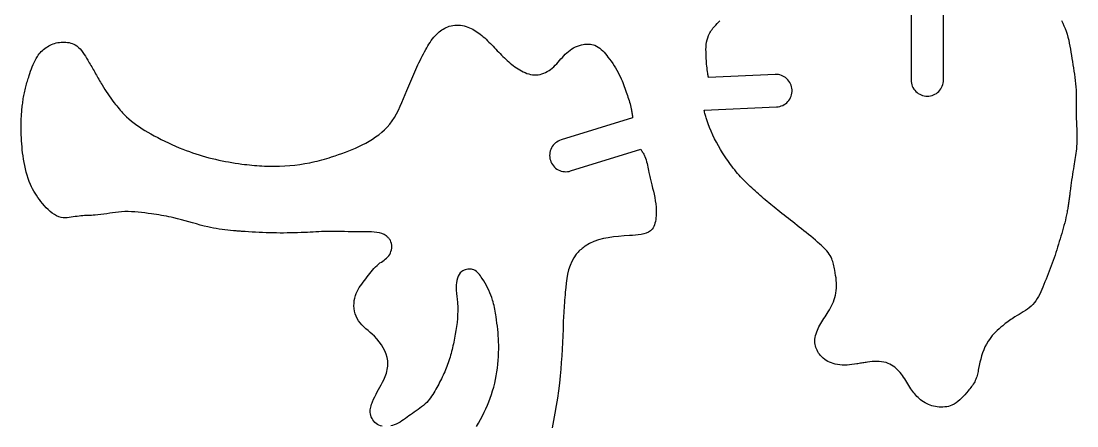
# Model space of a CAD drawing. Extents: x 0 to 235, y 0 to 140.
# Drawn here: x 65.14 to 113.93, y 40.8 to 59.51 of the extents above; entities that cross this region are included whole.
import ezdxf

# ---------------------------------------------------------------- set-up
doc = ezdxf.new("R2010")
doc.units = 0
doc.layers.add('CK_LEVEL_1', color=1, linetype='CONTINUOUS')

msp = doc.modelspace()

# ---------------------------------------------------------------- linework, layer by layer
at = {"layer": 'CK_LEVEL_1'}
for points in [[(106.233, 70.002), (106.266, 56.788, 0.414214), (107.019, 56.039, 0.414214), (107.767, 56.792), (107.734, 70.139)], [(113.212, 59.533), (113.273, 59.414), (113.331, 59.292), (113.383, 59.169), (113.431, 59.045), (113.476, 58.91), (113.515, 58.774), (113.549, 58.635), (113.579, 58.496), (113.606, 58.355), (113.631, 58.213), (113.654, 58.071), (113.677, 57.929), (113.699, 57.787), (113.723, 57.64), (113.748, 57.493), (113.772, 57.346), (113.795, 57.199), (113.818, 57.053), (113.838, 56.906), (113.856, 56.76), (113.871, 56.613), (113.883, 56.466), (113.89, 56.323), (113.895, 56.18), (113.897, 56.036), (113.897, 55.893), (113.896, 55.749), (113.895, 55.605), (113.894, 55.461), (113.894, 55.317), (113.895, 55.173), (113.899, 55.009), (113.905, 54.846), (113.912, 54.682), (113.919, 54.519), (113.925, 54.356), (113.928, 54.193), (113.928, 54.03), (113.925, 53.867), (113.915, 53.705), (113.907, 53.605), (113.896, 53.505), (113.884, 53.406), (113.87, 53.306), (113.855, 53.207), (113.839, 53.107), (113.822, 53.008), (113.806, 52.909), (113.789, 52.809), (113.767, 52.68), (113.747, 52.552), (113.726, 52.423), (113.707, 52.294), (113.687, 52.164), (113.669, 52.035), (113.651, 51.906), (113.633, 51.777), (113.616, 51.647), (113.609, 51.593), (113.602, 51.539), (113.595, 51.485), (113.588, 51.43), (113.582, 51.376), (113.575, 51.322), (113.568, 51.267), (113.56, 51.213), (113.553, 51.159), (113.546, 51.106), (113.538, 51.053), (113.531, 51.001), (113.523, 50.948), (113.514, 50.895), (113.506, 50.843), (113.497, 50.79), (113.487, 50.738), (113.478, 50.685), (113.453, 50.56), (113.425, 50.435), (113.396, 50.311), (113.365, 50.186), (113.332, 50.063), (113.298, 49.939), (113.263, 49.815), (113.227, 49.692), (113.191, 49.569), (113.154, 49.443), (113.116, 49.317), (113.078, 49.192), (113.04, 49.066), (113, 48.941), (112.96, 48.816), (112.919, 48.692), (112.878, 48.569), (112.835, 48.445), (112.79, 48.321), (112.744, 48.197), (112.698, 48.073), (112.65, 47.95), (112.601, 47.826), (112.552, 47.703), (112.502, 47.579), (112.452, 47.454), (112.401, 47.329), (112.356, 47.218), (112.309, 47.108), (112.261, 46.998), (112.21, 46.891), (112.156, 46.786), (112.098, 46.684), (112.035, 46.587), (111.966, 46.495), (111.891, 46.408), (111.813, 46.332), (111.729, 46.261), (111.641, 46.194), (111.549, 46.131), (111.454, 46.07), (111.358, 46.011), (111.26, 45.953), (111.163, 45.895), (111.067, 45.837), (111.001, 45.795), (110.936, 45.752), (110.872, 45.709), (110.808, 45.664), (110.746, 45.619), (110.684, 45.573), (110.622, 45.526), (110.561, 45.478), (110.501, 45.429), (110.416, 45.358), (110.332, 45.285), (110.25, 45.21), (110.17, 45.133), (110.093, 45.053), (110.019, 44.971), (109.949, 44.887), (109.883, 44.799), (109.822, 44.709), (109.748, 44.582), (109.682, 44.451), (109.624, 44.315), (109.573, 44.175), (109.527, 44.033), (109.487, 43.888), (109.451, 43.741), (109.417, 43.593), (109.387, 43.444), (109.374, 43.381), (109.361, 43.318), (109.347, 43.255), (109.333, 43.193), (109.318, 43.131), (109.3, 43.071), (109.281, 43.011), (109.259, 42.952), (109.235, 42.895), (109.206, 42.838), (109.175, 42.782), (109.14, 42.727), (109.104, 42.673), (109.065, 42.62), (109.025, 42.568), (108.984, 42.516), (108.942, 42.464), (108.899, 42.412), (108.826, 42.325), (108.752, 42.239), (108.676, 42.154), (108.598, 42.073), (108.518, 41.996), (108.434, 41.924), (108.346, 41.86), (108.254, 41.803), (108.157, 41.756), (108.079, 41.726), (107.997, 41.702), (107.914, 41.685), (107.828, 41.673), (107.742, 41.666), (107.655, 41.665), (107.567, 41.669), (107.48, 41.678), (107.393, 41.692), (107.309, 41.711), (107.226, 41.733), (107.144, 41.761), (107.065, 41.792), (106.987, 41.828), (106.912, 41.867), (106.839, 41.911), (106.769, 41.958), (106.701, 42.009), (106.644, 42.057), (106.589, 42.108), (106.536, 42.161), (106.485, 42.216), (106.436, 42.273), (106.389, 42.332), (106.344, 42.392), (106.3, 42.453), (106.258, 42.516), (106.209, 42.591), (106.161, 42.668), (106.115, 42.744), (106.068, 42.821), (106.021, 42.898), (105.974, 42.974), (105.924, 43.049), (105.873, 43.124), (105.818, 43.196), (105.762, 43.265), (105.704, 43.331), (105.642, 43.395), (105.577, 43.455), (105.51, 43.512), (105.439, 43.564), (105.366, 43.611), (105.291, 43.652), (105.212, 43.688), (105.112, 43.723), (105.009, 43.748), (104.904, 43.765), (104.796, 43.775), (104.687, 43.778), (104.578, 43.776), (104.468, 43.768), (104.359, 43.757), (104.251, 43.743), (104.195, 43.735), (104.141, 43.727), (104.086, 43.718), (104.031, 43.709), (103.977, 43.7), (103.923, 43.691), (103.869, 43.681), (103.814, 43.672), (103.76, 43.663), (103.649, 43.647), (103.537, 43.632), (103.424, 43.62), (103.312, 43.612), (103.199, 43.609), (103.086, 43.61), (102.974, 43.619), (102.863, 43.634), (102.753, 43.656), (102.669, 43.68), (102.586, 43.708), (102.504, 43.742), (102.425, 43.781), (102.349, 43.825), (102.276, 43.874), (102.207, 43.928), (102.142, 43.987), (102.081, 44.051), (102.036, 44.108), (101.994, 44.167), (101.956, 44.229), (101.923, 44.293), (101.894, 44.359), (101.869, 44.427), (101.85, 44.496), (101.835, 44.565), (101.826, 44.636), (101.823, 44.721), (101.827, 44.805), (101.838, 44.89), (101.855, 44.974), (101.878, 45.057), (101.905, 45.139), (101.937, 45.22), (101.972, 45.3), (102.01, 45.377), (102.053, 45.458), (102.098, 45.536), (102.145, 45.613), (102.193, 45.689), (102.242, 45.764), (102.291, 45.839), (102.34, 45.914), (102.389, 45.99), (102.437, 46.066), (102.491, 46.157), (102.543, 46.25), (102.592, 46.345), (102.637, 46.441), (102.679, 46.538), (102.716, 46.637), (102.749, 46.737), (102.775, 46.839), (102.796, 46.941), (102.812, 47.055), (102.821, 47.171), (102.823, 47.288), (102.819, 47.405), (102.811, 47.522), (102.798, 47.64), (102.782, 47.758), (102.763, 47.876), (102.742, 47.994), (102.73, 48.063), (102.716, 48.132), (102.702, 48.2), (102.686, 48.268), (102.668, 48.335), (102.648, 48.401), (102.625, 48.466), (102.6, 48.529), (102.572, 48.591), (102.53, 48.668), (102.482, 48.742), (102.43, 48.814), (102.374, 48.884), (102.314, 48.951), (102.252, 49.017), (102.187, 49.081), (102.121, 49.144), (102.054, 49.205), (101.95, 49.298), (101.845, 49.389), (101.74, 49.478), (101.634, 49.565), (101.528, 49.652), (101.422, 49.737), (101.315, 49.822), (101.208, 49.907), (101.1, 49.991), (101, 50.069), (100.9, 50.148), (100.8, 50.227), (100.7, 50.305), (100.6, 50.384), (100.5, 50.463), (100.399, 50.542), (100.3, 50.622), (100.2, 50.701), (100.115, 50.769), (100.031, 50.836), (99.947, 50.904), (99.863, 50.972), (99.78, 51.04), (99.696, 51.109), (99.613, 51.178), (99.53, 51.247), (99.448, 51.317), (99.369, 51.384), (99.29, 51.452), (99.212, 51.521), (99.134, 51.59), (99.056, 51.659), (98.979, 51.729), (98.903, 51.8), (98.827, 51.872), (98.752, 51.944), (98.679, 52.017), (98.605, 52.091), (98.533, 52.165), (98.462, 52.24), (98.391, 52.316), (98.322, 52.393), (98.253, 52.471), (98.186, 52.55), (98.12, 52.63), (98.053, 52.714), (97.987, 52.799), (97.923, 52.885), (97.859, 52.972), (97.797, 53.06), (97.736, 53.149), (97.676, 53.238), (97.617, 53.329), (97.559, 53.42), (97.459, 53.58), (97.363, 53.743), (97.271, 53.908), (97.183, 54.075), (97.1, 54.245), (97.022, 54.416), (96.95, 54.59), (96.884, 54.766), (96.825, 54.945), (96.81, 54.995), (96.795, 55.045), (96.781, 55.095), (96.767, 55.145), (96.754, 55.196), (96.74, 55.246), (96.727, 55.297), (96.714, 55.348), (96.702, 55.398), (96.702, 55.398), (100.054, 55.547, 0.414214), (100.77, 56.33, 0.414214), (99.987, 57.046), (96.904, 56.91), (96.9, 56.93), (96.896, 56.951), (96.893, 56.971), (96.889, 56.992), (96.886, 57.012), (96.882, 57.033), (96.879, 57.053), (96.875, 57.073), (96.872, 57.094), (96.859, 57.178), (96.848, 57.263), (96.838, 57.348), (96.829, 57.432), (96.821, 57.517), (96.815, 57.603), (96.809, 57.689), (96.803, 57.775), (96.799, 57.862), (96.794, 57.975), (96.791, 58.088), (96.79, 58.201), (96.794, 58.313), (96.803, 58.424), (96.817, 58.534), (96.839, 58.641), (96.868, 58.745), (96.907, 58.846), (96.934, 58.905), (96.965, 58.962), (96.999, 59.017), (97.035, 59.072), (97.074, 59.125), (97.114, 59.178), (97.157, 59.23), (97.2, 59.28), (97.244, 59.331), (97.304, 59.395), (97.364, 59.459), (97.426, 59.521)], [(81.824, 40.779), (81.748, 40.8), (81.674, 40.83), (81.61, 40.866), (81.55, 40.909), (81.494, 40.96), (81.443, 41.016), (81.398, 41.077), (81.359, 41.143), (81.326, 41.211), (81.302, 41.282), (81.285, 41.353), (81.277, 41.417), (81.275, 41.48), (81.279, 41.544), (81.288, 41.607), (81.3, 41.67), (81.317, 41.733), (81.336, 41.795), (81.358, 41.857), (81.382, 41.917), (81.432, 42.035), (81.486, 42.149), (81.544, 42.261), (81.603, 42.371), (81.663, 42.481), (81.724, 42.59), (81.784, 42.701), (81.842, 42.813), (81.897, 42.927), (81.931, 43.003), (81.963, 43.081), (81.993, 43.16), (82.02, 43.239), (82.043, 43.319), (82.063, 43.4), (82.078, 43.481), (82.088, 43.562), (82.093, 43.644), (82.087, 43.801), (82.061, 43.958), (82.016, 44.112), (81.956, 44.263), (81.88, 44.41), (81.792, 44.553), (81.693, 44.69), (81.584, 44.82), (81.468, 44.942), (81.372, 45.034), (81.274, 45.122), (81.175, 45.207), (81.078, 45.292), (80.984, 45.378), (80.895, 45.467), (80.813, 45.56), (80.738, 45.658), (80.674, 45.764), (80.624, 45.871), (80.584, 45.983), (80.554, 46.1), (80.535, 46.221), (80.525, 46.344), (80.526, 46.467), (80.537, 46.589), (80.558, 46.709), (80.59, 46.825), (80.625, 46.921), (80.667, 47.013), (80.715, 47.102), (80.768, 47.189), (80.824, 47.273), (80.883, 47.356), (80.945, 47.439), (81.007, 47.52), (81.07, 47.602), (81.131, 47.683), (81.192, 47.764), (81.254, 47.844), (81.316, 47.923), (81.381, 48.001), (81.447, 48.076), (81.517, 48.148), (81.59, 48.217), (81.667, 48.283), (81.727, 48.329), (81.789, 48.373), (81.852, 48.417), (81.913, 48.461), (81.973, 48.507), (82.03, 48.556), (82.084, 48.608), (82.132, 48.664), (82.174, 48.726), (82.208, 48.791), (82.235, 48.861), (82.255, 48.934), (82.267, 49.009), (82.272, 49.085), (82.268, 49.16), (82.256, 49.234), (82.235, 49.305), (82.206, 49.372), (82.19, 49.4), (82.172, 49.426), (82.153, 49.452), (82.133, 49.476), (82.111, 49.499), (82.089, 49.521), (82.065, 49.542), (82.041, 49.562), (82.016, 49.581), (81.916, 49.641), (81.809, 49.687), (81.697, 49.72), (81.58, 49.742), (81.459, 49.756), (81.336, 49.762), (81.211, 49.764), (81.086, 49.764), (80.961, 49.763), (80.782, 49.763), (80.606, 49.765), (80.431, 49.769), (80.259, 49.774), (80.088, 49.78), (79.917, 49.784), (79.747, 49.788), (79.578, 49.79), (79.407, 49.79), (79.279, 49.787), (79.151, 49.784), (79.023, 49.779), (78.894, 49.773), (78.765, 49.766), (78.636, 49.759), (78.506, 49.752), (78.377, 49.746), (78.247, 49.739), (78.085, 49.732), (77.922, 49.726), (77.759, 49.722), (77.597, 49.718), (77.434, 49.716), (77.272, 49.715), (77.109, 49.715), (76.947, 49.717), (76.785, 49.719), (76.623, 49.723), (76.461, 49.728), (76.3, 49.734), (76.138, 49.741), (75.976, 49.749), (75.815, 49.758), (75.653, 49.768), (75.491, 49.779), (75.329, 49.791), (75.288, 49.794), (75.247, 49.797), (75.206, 49.8), (75.165, 49.804), (75.123, 49.807), (75.082, 49.811), (75.041, 49.814), (75, 49.818), (74.959, 49.822), (74.959, 49.822), (74.826, 49.835), (74.693, 49.849), (74.56, 49.864), (74.428, 49.882), (74.296, 49.9), (74.164, 49.921), (74.033, 49.944), (73.902, 49.969), (73.771, 49.997), (73.595, 50.039), (73.42, 50.084), (73.245, 50.132), (73.071, 50.182), (72.897, 50.232), (72.723, 50.282), (72.548, 50.331), (72.373, 50.377), (72.198, 50.419), (72.084, 50.445), (71.971, 50.468), (71.856, 50.49), (71.742, 50.511), (71.627, 50.53), (71.512, 50.549), (71.397, 50.566), (71.281, 50.583), (71.166, 50.6), (71.012, 50.622), (70.859, 50.642), (70.705, 50.661), (70.551, 50.677), (70.397, 50.69), (70.243, 50.699), (70.089, 50.703), (69.935, 50.702), (69.781, 50.695), (69.645, 50.683), (69.509, 50.667), (69.373, 50.649), (69.238, 50.628), (69.102, 50.607), (68.966, 50.586), (68.831, 50.567), (68.695, 50.551), (68.56, 50.539), (68.479, 50.534), (68.398, 50.53), (68.318, 50.528), (68.237, 50.525), (68.156, 50.522), (68.075, 50.519), (67.993, 50.514), (67.911, 50.508), (67.829, 50.499), (67.735, 50.486), (67.64, 50.472), (67.546, 50.456), (67.452, 50.442), (67.358, 50.429), (67.266, 50.421), (67.175, 50.418), (67.085, 50.422), (66.997, 50.435), (66.888, 50.464), (66.781, 50.508), (66.679, 50.565), (66.58, 50.633), (66.484, 50.71), (66.392, 50.795), (66.303, 50.885), (66.219, 50.979), (66.137, 51.075), (66.061, 51.169), (65.988, 51.264), (65.919, 51.36), (65.853, 51.457), (65.791, 51.555), (65.732, 51.654), (65.677, 51.754), (65.625, 51.857), (65.577, 51.961), (65.519, 52.099), (65.467, 52.241), (65.421, 52.386), (65.379, 52.532), (65.342, 52.681), (65.309, 52.831), (65.28, 52.982), (65.255, 53.134), (65.232, 53.286), (65.214, 53.424), (65.198, 53.562), (65.185, 53.7), (65.173, 53.838), (65.163, 53.976), (65.156, 54.114), (65.15, 54.252), (65.146, 54.39), (65.144, 54.528), (65.144, 54.598), (65.144, 54.669), (65.145, 54.739), (65.146, 54.81), (65.148, 54.88), (65.15, 54.951), (65.153, 55.021), (65.157, 55.092), (65.161, 55.162), (65.166, 55.232), (65.171, 55.302), (65.177, 55.372), (65.184, 55.442), (65.191, 55.512), (65.198, 55.582), (65.207, 55.652), (65.216, 55.721), (65.225, 55.791), (65.235, 55.86), (65.246, 55.928), (65.257, 55.997), (65.269, 56.065), (65.282, 56.133), (65.296, 56.201), (65.31, 56.269), (65.326, 56.337), (65.342, 56.404), (65.359, 56.47), (65.377, 56.535), (65.396, 56.601), (65.415, 56.666), (65.435, 56.731), (65.455, 56.796), (65.476, 56.861), (65.496, 56.926), (65.517, 56.991), (65.55, 57.094), (65.584, 57.196), (65.62, 57.298), (65.657, 57.399), (65.697, 57.499), (65.74, 57.597), (65.788, 57.693), (65.84, 57.787), (65.897, 57.877), (65.939, 57.936), (65.983, 57.993), (66.029, 58.047), (66.078, 58.1), (66.129, 58.151), (66.183, 58.199), (66.239, 58.244), (66.296, 58.287), (66.356, 58.327), (66.42, 58.365), (66.486, 58.399), (66.554, 58.43), (66.623, 58.457), (66.694, 58.48), (66.766, 58.5), (66.84, 58.516), (66.915, 58.528), (66.99, 58.537), (67.066, 58.541), (67.142, 58.541), (67.217, 58.537), (67.292, 58.529), (67.366, 58.516), (67.438, 58.499), (67.508, 58.476), (67.575, 58.449), (67.639, 58.416), (67.722, 58.361), (67.799, 58.297), (67.871, 58.225), (67.937, 58.146), (67.999, 58.062), (68.058, 57.975), (68.114, 57.884), (68.169, 57.793), (68.222, 57.702), (68.259, 57.638), (68.296, 57.576), (68.333, 57.514), (68.369, 57.452), (68.406, 57.391), (68.442, 57.329), (68.478, 57.268), (68.514, 57.207), (68.549, 57.145), (68.586, 57.081), (68.623, 57.017), (68.659, 56.952), (68.696, 56.887), (68.733, 56.823), (68.769, 56.758), (68.807, 56.694), (68.844, 56.629), (68.882, 56.565), (68.946, 56.46), (69.011, 56.357), (69.078, 56.254), (69.146, 56.152), (69.216, 56.052), (69.287, 55.952), (69.359, 55.853), (69.433, 55.755), (69.508, 55.658), (69.56, 55.592), (69.614, 55.526), (69.668, 55.461), (69.723, 55.397), (69.779, 55.333), (69.836, 55.271), (69.894, 55.21), (69.953, 55.15), (70.014, 55.091), (70.126, 54.989), (70.242, 54.891), (70.362, 54.797), (70.485, 54.707), (70.61, 54.621), (70.738, 54.537), (70.868, 54.456), (70.999, 54.378), (71.132, 54.302), (71.293, 54.212), (71.455, 54.125), (71.618, 54.04), (71.783, 53.958), (71.948, 53.879), (72.115, 53.803), (72.283, 53.729), (72.452, 53.658), (72.622, 53.59), (72.77, 53.533), (72.918, 53.479), (73.066, 53.426), (73.216, 53.376), (73.366, 53.328), (73.517, 53.282), (73.669, 53.239), (73.821, 53.197), (73.974, 53.158), (74.125, 53.122), (74.277, 53.088), (74.429, 53.056), (74.581, 53.026), (74.734, 52.998), (74.887, 52.972), (75.041, 52.948), (75.194, 52.926), (75.348, 52.905), (75.463, 52.89), (75.578, 52.877), (75.693, 52.864), (75.808, 52.853), (75.924, 52.843), (76.039, 52.833), (76.155, 52.825), (76.27, 52.819), (76.386, 52.813), (76.62, 52.806), (76.854, 52.805), (77.089, 52.809), (77.323, 52.819), (77.556, 52.836), (77.79, 52.859), (78.022, 52.888), (78.253, 52.924), (78.483, 52.967), (78.596, 52.991), (78.709, 53.016), (78.822, 53.043), (78.934, 53.071), (79.046, 53.101), (79.157, 53.132), (79.268, 53.164), (79.379, 53.197), (79.489, 53.231), (79.65, 53.283), (79.811, 53.337), (79.97, 53.392), (80.129, 53.451), (80.286, 53.512), (80.443, 53.577), (80.599, 53.645), (80.753, 53.717), (80.907, 53.792), (81.065, 53.875), (81.221, 53.963), (81.374, 54.057), (81.523, 54.155), (81.667, 54.26), (81.805, 54.37), (81.936, 54.488), (82.059, 54.611), (82.174, 54.742), (82.29, 54.896), (82.396, 55.057), (82.492, 55.224), (82.582, 55.397), (82.665, 55.575), (82.743, 55.755), (82.819, 55.938), (82.892, 56.121), (82.966, 56.304), (83.01, 56.414), (83.056, 56.523), (83.101, 56.633), (83.147, 56.741), (83.194, 56.85), (83.241, 56.958), (83.289, 57.065), (83.337, 57.173), (83.385, 57.28), (83.433, 57.383), (83.48, 57.486), (83.529, 57.588), (83.579, 57.69), (83.629, 57.792), (83.68, 57.894), (83.733, 57.995), (83.787, 58.095), (83.842, 58.195), (83.89, 58.28), (83.939, 58.364), (83.991, 58.448), (84.044, 58.529), (84.099, 58.609), (84.158, 58.687), (84.219, 58.763), (84.283, 58.837), (84.351, 58.907), (84.407, 58.96), (84.465, 59.01), (84.525, 59.058), (84.587, 59.103), (84.652, 59.144), (84.718, 59.182), (84.787, 59.216), (84.857, 59.246), (84.929, 59.271), (85.013, 59.293), (85.098, 59.31), (85.184, 59.32), (85.272, 59.325), (85.359, 59.323), (85.447, 59.317), (85.534, 59.305), (85.62, 59.287), (85.704, 59.265), (85.784, 59.239), (85.861, 59.208), (85.937, 59.174), (86.011, 59.136), (86.084, 59.095), (86.155, 59.052), (86.224, 59.005), (86.292, 58.957), (86.359, 58.906), (86.429, 58.849), (86.498, 58.791), (86.566, 58.731), (86.632, 58.669), (86.698, 58.607), (86.762, 58.543), (86.826, 58.479), (86.889, 58.414), (86.952, 58.349), (87.016, 58.281), (87.081, 58.212), (87.146, 58.144), (87.211, 58.077), (87.276, 58.009), (87.341, 57.942), (87.407, 57.876), (87.474, 57.81), (87.542, 57.746), (87.608, 57.685), (87.676, 57.626), (87.744, 57.567), (87.814, 57.51), (87.885, 57.455), (87.958, 57.402), (88.033, 57.35), (88.11, 57.3), (88.189, 57.253), (88.268, 57.208), (88.35, 57.167), (88.433, 57.129), (88.517, 57.096), (88.603, 57.068), (88.689, 57.045), (88.776, 57.029), (88.864, 57.021), (88.952, 57.02), (89.039, 57.029), (89.126, 57.045), (89.212, 57.069), (89.296, 57.099), (89.379, 57.136), (89.459, 57.179), (89.537, 57.227), (89.611, 57.279), (89.682, 57.334), (89.757, 57.4), (89.827, 57.469), (89.895, 57.54), (89.96, 57.613), (90.024, 57.687), (90.088, 57.761), (90.153, 57.835), (90.219, 57.907), (90.288, 57.977), (90.359, 58.044), (90.433, 58.107), (90.511, 58.166), (90.592, 58.222), (90.676, 58.272), (90.763, 58.317), (90.853, 58.356), (90.945, 58.39), (91.041, 58.416), (91.109, 58.43), (91.177, 58.44), (91.247, 58.447), (91.316, 58.449), (91.385, 58.447), (91.453, 58.441), (91.52, 58.429), (91.585, 58.413), (91.648, 58.392), (91.729, 58.356), (91.806, 58.312), (91.88, 58.26), (91.95, 58.201), (92.017, 58.138), (92.081, 58.07), (92.143, 57.999), (92.202, 57.926), (92.26, 57.851), (92.336, 57.752), (92.409, 57.652), (92.479, 57.551), (92.546, 57.449), (92.611, 57.347), (92.672, 57.243), (92.731, 57.138), (92.786, 57.032), (92.838, 56.924), (92.875, 56.84), (92.911, 56.755), (92.945, 56.669), (92.978, 56.582), (93.01, 56.495), (93.041, 56.408), (93.072, 56.32), (93.102, 56.232), (93.133, 56.144), (93.159, 56.069), (93.185, 55.994), (93.211, 55.919), (93.236, 55.844), (93.26, 55.768), (93.283, 55.692), (93.304, 55.616), (93.323, 55.54), (93.339, 55.463), (93.348, 55.416), (93.356, 55.369), (93.363, 55.322), (93.37, 55.275), (93.376, 55.228), (93.381, 55.181), (93.387, 55.133), (93.392, 55.086), (93.396, 55.038), (90.093, 54.016, 0.414214), (89.598, 53.077, 0.414214), (90.537, 52.582), (93.778, 53.585), (93.801, 53.548), (93.824, 53.511), (93.846, 53.474), (93.869, 53.437), (93.89, 53.399), (93.911, 53.362), (93.931, 53.323), (93.95, 53.285), (93.968, 53.246), (93.999, 53.169), (94.025, 53.091), (94.048, 53.011), (94.069, 52.93), (94.087, 52.848), (94.103, 52.765), (94.119, 52.682), (94.134, 52.599), (94.15, 52.516), (94.164, 52.451), (94.178, 52.387), (94.192, 52.322), (94.207, 52.258), (94.223, 52.194), (94.239, 52.131), (94.255, 52.067), (94.271, 52.004), (94.287, 51.94), (94.324, 51.795), (94.359, 51.65), (94.392, 51.504), (94.422, 51.357), (94.447, 51.209), (94.468, 51.059), (94.482, 50.906), (94.489, 50.75), (94.489, 50.591), (94.485, 50.505), (94.478, 50.42), (94.468, 50.335), (94.453, 50.252), (94.434, 50.172), (94.41, 50.095), (94.381, 50.023), (94.345, 49.957), (94.302, 49.897), (94.225, 49.82), (94.133, 49.759), (94.029, 49.71), (93.915, 49.673), (93.792, 49.646), (93.663, 49.626), (93.53, 49.612), (93.395, 49.602), (93.259, 49.593), (93.002, 49.577), (92.752, 49.558), (92.51, 49.533), (92.274, 49.499), (92.047, 49.455), (91.827, 49.396), (91.615, 49.321), (91.411, 49.227), (91.215, 49.11), (91.164, 49.074), (91.113, 49.037), (91.063, 48.998), (91.015, 48.957), (90.968, 48.915), (90.922, 48.872), (90.878, 48.826), (90.836, 48.78), (90.795, 48.732), (90.68, 48.568), (90.584, 48.392), (90.507, 48.206), (90.445, 48.012), (90.396, 47.811), (90.359, 47.606), (90.33, 47.398), (90.307, 47.189), (90.288, 46.982), (90.278, 46.858), (90.268, 46.735), (90.259, 46.613), (90.25, 46.491), (90.242, 46.37), (90.234, 46.249), (90.227, 46.129), (90.22, 46.008), (90.213, 45.888), (90.198, 45.582), (90.184, 45.276), (90.17, 44.968), (90.156, 44.66), (90.141, 44.352), (90.124, 44.043), (90.104, 43.735), (90.081, 43.427), (90.053, 43.12), (90.016, 42.772), (89.972, 42.426), (89.923, 42.08), (89.869, 41.736), (89.811, 41.392), (89.749, 41.048), (89.684, 40.705)]]:
    msp.add_lwpolyline(points, format="xyb", dxfattribs=at)
msp.add_lwpolyline([(86.184, 40.771), (86.279, 40.931), (86.371, 41.094), (86.458, 41.259), (86.542, 41.426), (86.617, 41.588), (86.689, 41.752), (86.757, 41.917), (86.82, 42.084), (86.878, 42.253), (86.933, 42.424), (86.982, 42.595), (87.027, 42.768), (87.066, 42.943), (87.101, 43.117), (87.131, 43.293), (87.156, 43.469), (87.176, 43.646), (87.192, 43.823), (87.203, 44), (87.21, 44.178), (87.213, 44.356), (87.211, 44.533), (87.207, 44.679), (87.201, 44.824), (87.192, 44.97), (87.18, 45.115), (87.166, 45.26), (87.151, 45.405), (87.133, 45.549), (87.113, 45.694), (87.092, 45.839), (87.078, 45.926), (87.064, 46.014), (87.048, 46.101), (87.032, 46.187), (87.014, 46.274), (86.995, 46.359), (86.974, 46.444), (86.952, 46.529), (86.928, 46.612), (86.891, 46.728), (86.849, 46.843), (86.804, 46.956), (86.755, 47.067), (86.702, 47.178), (86.645, 47.288), (86.584, 47.398), (86.518, 47.508), (86.449, 47.617), (86.409, 47.677), (86.368, 47.736), (86.326, 47.792), (86.28, 47.846), (86.233, 47.896), (86.182, 47.94), (86.128, 47.978), (86.07, 48.01), (86.008, 48.033), (85.953, 48.045), (85.896, 48.051), (85.838, 48.051), (85.779, 48.046), (85.721, 48.034), (85.664, 48.018), (85.609, 47.996), (85.557, 47.969), (85.509, 47.938), (85.439, 47.873), (85.381, 47.798), (85.335, 47.713), (85.301, 47.62), (85.276, 47.521), (85.26, 47.418), (85.251, 47.313), (85.248, 47.207), (85.25, 47.103), (85.253, 47.03), (85.259, 46.958), (85.265, 46.888), (85.272, 46.818), (85.28, 46.749), (85.288, 46.681), (85.296, 46.613), (85.303, 46.546), (85.309, 46.478), (85.319, 46.3), (85.321, 46.121), (85.315, 45.94), (85.303, 45.759), (85.286, 45.576), (85.263, 45.394), (85.236, 45.212), (85.205, 45.031), (85.172, 44.851), (85.154, 44.762), (85.136, 44.674), (85.118, 44.586), (85.098, 44.498), (85.078, 44.41), (85.057, 44.323), (85.035, 44.236), (85.012, 44.149), (84.988, 44.063), (84.963, 43.977), (84.937, 43.891), (84.909, 43.805), (84.88, 43.72), (84.85, 43.635), (84.819, 43.551), (84.787, 43.467), (84.753, 43.384), (84.718, 43.301), (84.681, 43.219), (84.643, 43.137), (84.605, 43.055), (84.565, 42.974), (84.524, 42.894), (84.482, 42.813), (84.439, 42.733), (84.396, 42.653), (84.352, 42.573), (84.307, 42.492), (84.261, 42.411), (84.213, 42.33), (84.164, 42.251), (84.113, 42.173), (84.06, 42.098), (84.004, 42.024), (83.946, 41.953), (83.884, 41.886), (83.81, 41.814), (83.733, 41.745), (83.652, 41.68), (83.569, 41.617), (83.484, 41.556), (83.398, 41.496), (83.311, 41.437), (83.224, 41.377), (83.139, 41.317), (83.058, 41.258), (82.978, 41.199), (82.899, 41.141), (82.818, 41.083), (82.736, 41.028), (82.653, 40.975), (82.567, 40.926), (82.477, 40.882), (82.384, 40.843), (82.307, 40.817), (82.227, 40.795)], dxfattribs=at)

doc.saveas('drawing.dxf')
